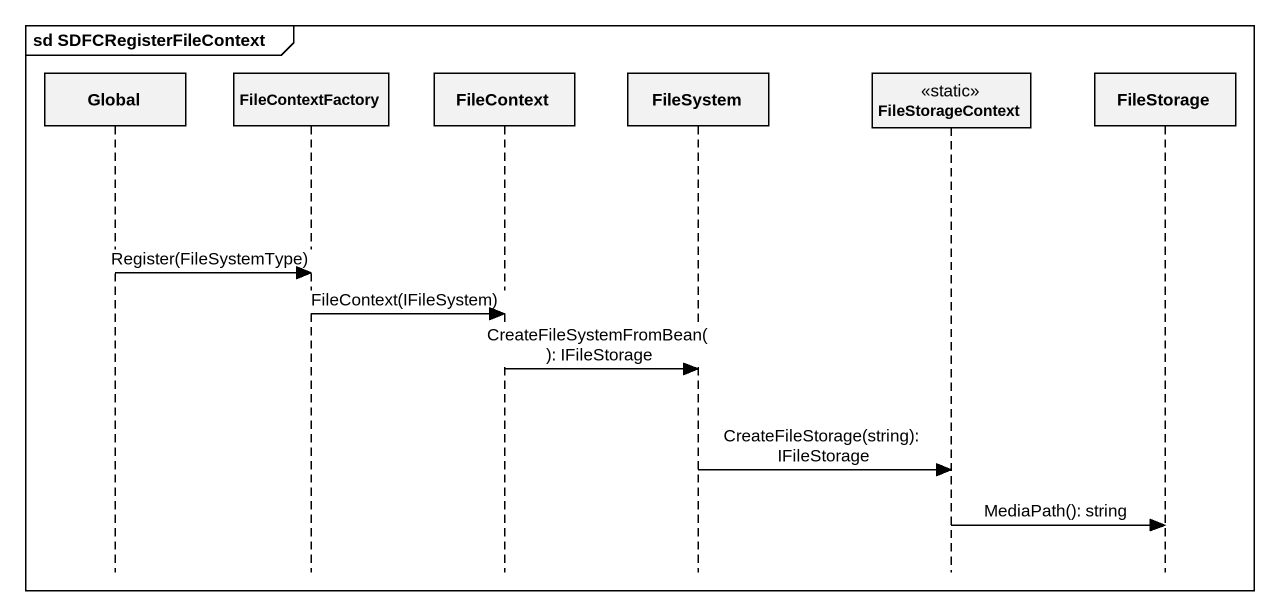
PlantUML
@startuml
mainframe sd SDFCRegisterFileContext
hide footbox
participant Global
participant FileContextFactory
participant FileContext
participant FileSystem
participant FileStorageContext <<static>>
participant FileStorage

Global -> FileContextFactory : Register(FileSystemType)
FileContextFactory -> FileContext : FileContext(IFileSystem)
FileContext -> FileSystem : CreateFileSystemFromBean(): IFileStorage
FileSystem -> FileStorageContext : CreateFileStorage(string): IFileStorage
FileStorageContext -> FileStorage : MediaPath(): string
@enduml
